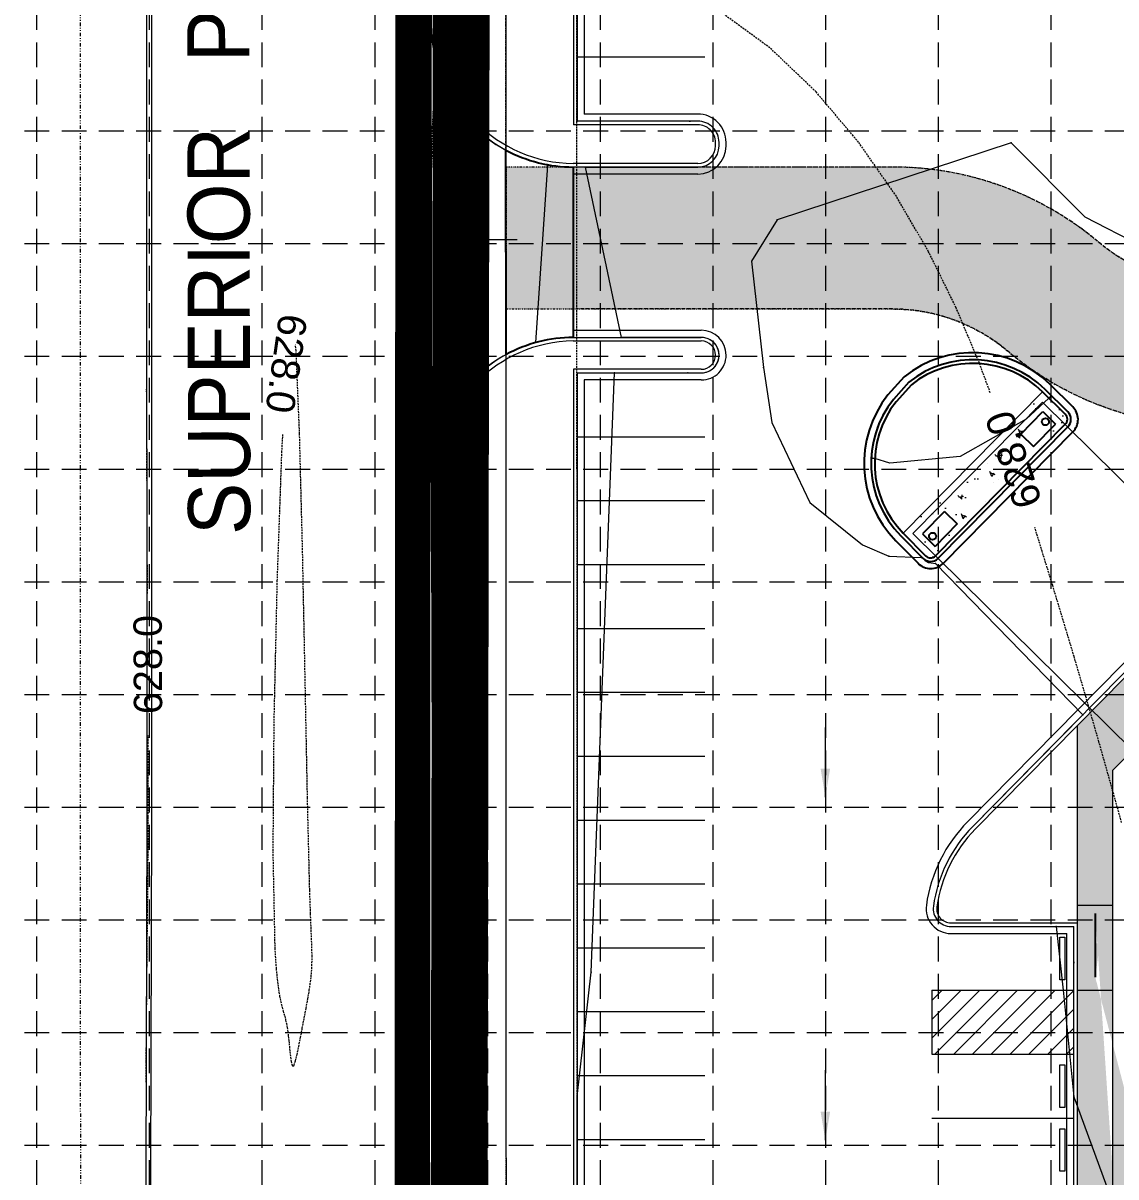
# Model space of a CAD drawing. Extents: x 299711 to 300729, y 199411 to 200048.
# Drawn here: x 299932 to 300086, y 199645.3 to 199807.9 of the extents above; entities that cross this region are included whole.
import ezdxf
from ezdxf.enums import TextEntityAlignment as Align

# ---------------------------------------------------------------- set-up
doc = ezdxf.new("R2010")
doc.units = 0
doc.header["$MEASUREMENT"] = 0
for name, pattern in [('DASHED', [0.75, 0.5, -0.25]), ('DIVIDE', [1.25, 0.5, -0.25, 0, -0.25, 0, -0.25]), ('DIVIDE2', [0.625, 0.25, -0.125, 0, -0.125, 0, -0.125]), ('HIDDEN', [0.375, 0.25, -0.125])]:
    doc.linetypes.add(name, pattern=pattern)
for name, color, linetype in [('11-CURB LINE', 8, 'Continuous'), ('13-GUTTER LINE', 8, 'Continuous'), ('BASE-30', 252, 'Continuous'), ('BASE-32', 252, 'Continuous'), ('BOUND-13', 7, 'Continuous'), ('BOUND-17', 7, 'Continuous'), ('BOUND-30', 7, 'Continuous'), ('CONT-1', 252, 'Continuous'), ('CONT-2', 252, 'Continuous'), ('EROSION BLANKET', 84, 'Continuous'), ('GRID', 254, 'HIDDEN'), ('Hide-Mark', 7, 'Continuous'), ('LIMITS OF DISTURBANCE', 1, 'HIDDEN'), ('PRO-ACCESS', 1, 'DIVIDE2'), ('PRO-AREA', 2, 'Continuous'), ('PRO-BLDG', 6, 'Continuous'), ('PRO-BLDG-CANOPY', 6, 'Continuous'), ('PRO-CONCRETE', 5, 'Continuous'), ('PRO-CURB', 5, 'Continuous'), ('PRO-FIRELANE', 1, 'DASHED'), ('PRO-GRADE', 2, 'Continuous'), ('PRO-GRADE-ARROWS', 5, 'Continuous'), ('PRO-GUTTER LIP', 8, 'Continuous'), ('PRO-LAYDOWN-CURB', 5, 'Continuous'), ('PRO-PARKING', 6, 'Continuous'), ('PRO-PARKING-STOPS', 6, 'Continuous'), ('PRO-SIDEWALK', 6, 'Continuous'), ('STREET-NAME', 1, 'Continuous')]:
    doc.layers.add(name, color=color, linetype=linetype)
doc.styles.get("Standard").update_dxf_attribs({"font": 'ARIAL.TTF'})
doc.styles.add('SWISS', font='SWISS', dxfattribs={"width": 0.9})
pattern_1 = [(140, (0, 0), (0.6275213498259531, 7.172601826007535), [0.75, -8.25]), (85.00000000000001, (0, 0), (-7.521921337000118, -1.387513336129998), [0.6, -6.6]), (190.4514, (0.05229340000000016, 0.5977168), (-6.894395420609534, 5.785093817140218), [0.6374019000000001, -7.01142112]), (136.1842, (-2, 5.665498452323003e-16), (1.655190143290184, 10.67241048625644), [1.125, -12.375]), (186.6356, (-1.86206693, 0.8893674500000005), (-9.741178709004416, 9.346627055487037), [0.95610288, -10.51713]), (81.18420000000005, (-2, 5.665498452323003e-16), (-9.741186009253244, 9.346619451336275), [0.9, -9.9]), (111, (-1.5, 1), (4.02618890665339, 5.969070521184616), [0.75, -8.25]), (56.00000000000004, (-1.5, 1), (-7.251500450468529, 2.433153319215819), [0.6, -6.6]), (161.4514, (-1.16448394, 1.49742233), (-3.225304967099522, 8.402226285814901), [0.6374019000000001, -7.01142112]), (127.5, (0, 0), (-3.328938538313115, 0.1215985531729076), [0, -6.52, 0, -6.7, 0, -6.625]), (97.5, (0, 0), (-3.944117118823601, 2.630695374421487), [0, -3.82, 0, -6.37, 0, -2.525]), (57.49999999999999, (-6.317030774340149e-16, -2.23), (0.2255487173437995, 5.338224361724091), [0, -2.5, 0, -7.8, 0, -10.35]), (47.49999999999997, (-9.149780000501651e-16, -3.23), (-1.001049823323175, 5.831861693423862), [0, -3.25, 0, -5.18, 0, -7.35])]

msp = doc.modelspace()

# ---------------------------------------------------------------- hatches: boundary and pattern name
at = {"layer": 'PRO-ACCESS', "linetype": 'Continuous', "lineweight": 0}
h = msp.add_hatch(dxfattribs=at)
h.set_pattern_fill('DOTS', scale=30, angle=45, style=0)
h.set_pattern_definition([(45, (0, 0), (-0.6629126073623881, 1.988737822087165), [0, -1.875])])
edge = h.paths.add_edge_path()
edge.add_line((300255.5678098807, 199751.0674416088), (300255.5678098755, 199771.0674415881))
edge.add_line((300255.5678098755, 199771.0674415881), (300190.0737036773, 199771.0674415881))
edge.add_arc((300190.0729637833, 199726.0674415943), 44.99999999994179, 89.99905793770989, 90.00000023967917)
edge.add_line((300190.072963595, 199771.0674415942), (300099.7259009925, 199771.0674369379))
edge.add_arc((300099.7258997041, 199796.0674369378), 24.99999999991272, 229.8123765006751, 270.00000295285616, ccw=False)
edge.add_arc((300054.5554117849, 199742.5919563777), 45.0000000000555, 49.81237650087547, 89.99999999992589)
edge.add_line((300054.555411785, 199787.5919563777), (300000.0404098431, 199787.5919563777))
edge.add_line((300000.0404098431, 199787.5919563777), (300000.0404098431, 199767.5919563777))
edge.add_line((300000.0404098431, 199767.5919563777), (300054.5524059401, 199767.5919563777))
edge.add_arc((300054.5524059401, 199742.5919563778), 24.99999999994179, 49.812376500949085, 90, ccw=False)
edge.add_arc((300099.7228938593, 199796.0674369379), 45.00000000000413, 229.8123765007232, 270.0000029527821)
edge.add_line((300099.7228961784, 199751.0674369379), (300190.0723964732, 199751.0674415772))
edge.add_arc((300190.0723899576, 199899.3493703079), 148.2819287306922, 269.9991964931436, 270.0000025176311, ccw=False)
edge.add_line((300190.0703104755, 199751.0674415918), (300255.5619779506, 199751.0674416088))
h.paths.add_polyline_path([(300116.1882893245, 199765.4357629882), (300140.6049559911, 199765.4357629882), (300140.6049559911, 199770.6857629882), (300116.1882893245, 199770.6857629882)], flags=24)
h.paths.add_polyline_path([(300156.8145294241, 199756.6091068207), (300156.8145294241, 199765.5257734873), (300162.7311960908, 199765.5257734873), (300162.7311960908, 199756.6091068207)], flags=24)
h.paths.add_polyline_path([(300185.6203715969, 199760.9182071336), (300248.370371597, 199760.9182071336), (300248.370371597, 199767.1682071336), (300185.6203715969, 199767.1682071336)], flags=24)
h.paths.add_polyline_path([(300201.8309352493, 199760.213869853), (300201.8334630224, 199742.9638700382), (300195.9167964192, 199742.9630030243), (300195.9142686462, 199760.2130028391)], flags=9)
h.paths.add_polyline_path([(300068.474454353, 199769.8026760026), (300080.585433537, 199782.0862700697), (300084.798646961, 199777.9322627167), (300072.6876677769, 199765.6486686496)], flags=24)
h.paths.add_polyline_path([(300037.6888084429, 199773.1336230444), (300037.6888084429, 199782.0502897111), (300043.6054751095, 199782.0502897111), (300043.6054751095, 199773.1336230444)], flags=24)
h.paths.add_polyline_path([(300021.51787354, 199769.0225112715), (300021.5175282436, 199777.9391779315), (300027.4341949058, 199777.9394070534), (300027.4345402022, 199769.0227403934)], flags=24)
h.paths.add_polyline_path([(300037.9006086693, 199770.7414898784), (300053.9311816986, 199764.3709931668), (300051.7461321019, 199758.8725840601), (300035.7155590726, 199765.2430807717)], flags=24)
at = {"layer": 'PRO-CONCRETE', "linetype": 'Continuous', "lineweight": 0}
h = msp.add_hatch(dxfattribs=at)
h.set_pattern_fill('AR-CONC', style=0)
h.set_pattern_definition(pattern_1)
h.paths.add_polyline_path([(300075.654764898, 199755.901147783, 0.000238913811218126), (300075.6452332034, 199755.9105365561), (300056.3519, 199736.3422200991), (300056.3519, 199735.6620807477), (300059.1632370215, 199732.8117523643, 0.4132947312919741), (300060.5751793897, 199732.7998129068), (300078.8557001121, 199751.340881509, 0.1970740624176464), (300079.1436077025, 199752.0429672588, 0.2007519665011362), (300078.8456934523, 199752.7550596685)])
h.paths.add_polyline_path([(300072.5910412165, 199749.9720799785), (300075.7048714876, 199753.130290926), (300077.4851025118, 199751.3750765515), (300074.3712722406, 199748.216865604)], flags=16)
h.paths.add_polyline_path([(300058.7194758219, 199735.9028064876), (300061.8333060929, 199739.0610174351), (300063.6135371172, 199737.3058030606), (300060.4997068461, 199734.1475921131)], flags=16)
h.paths.add_polyline_path([(300076.0537959009, 199752.2037791731, -1), (300076.0537959009, 199751.2037791731, -1)], flags=0)
h.paths.add_polyline_path([(300060.1507824329, 199736.0741038662, -1), (300060.1507824329, 199735.0741038662, -1)], flags=0)
h = msp.add_hatch(dxfattribs=at)
h.set_pattern_fill('AR-CONC', style=0)
h.set_pattern_definition(pattern_1)
h.paths.add_polyline_path([(300085.5609040498, 199702.5928828771), (300109.5600395563, 199726.596555566), (300205.5600384322, 199726.6112463838), (300205.5636393176, 199626.6112464487), (300085.5636407227, 199626.5928829263)], flags=16)
edge = h.paths.add_edge_path()
edge.add_line((300080.561782477, 199681.0957867781), (300080.5608294824, 199708.9161629807))
edge.add_line((300080.5608294824, 199708.9161629807), (300097.1956801169, 199725.7881061535))
edge.add_arc((300111.0814821058, 199712.0974340324), 19.5000000000099, 90.00839598441308, 135.4054155456093, ccw=False)
edge.add_line((300111.0786246231, 199731.5974338231), (300205.5593057432, 199731.6112787928))
edge.add_arc((300205.5600384311, 199726.6112788465), 5.000000000015691, 0.002063155355813251, 90.00839598472078, ccw=False)
edge.add_line((300210.5600384278, 199726.6114588908), (300210.5636393143, 199626.611426493))
edge.add_arc((300205.5636393175, 199626.6112464487), 5.000000000040174, -89.9912320634499, 0.0020631556893135894, ccw=False)
edge.add_line((300205.5644044643, 199621.6112465072), (300103.5614805069, 199621.5956370656))
edge.add_line((300103.5614805069, 199621.5956370656), (300085.5644146384, 199621.5928829863))
edge.add_arc((300085.5636494916, 199626.5928829277), 4.999999999958944, 180.0019626825393, 270.00876793588316, ccw=False)
edge.add_line((300080.5636494946, 199626.5927116513), (300080.5621079021, 199671.5957859069))
edge.add_line((300080.5621079021, 199671.5957859069), (300080.561782477, 199681.0957867781))
edge = h.paths.add_edge_path(flags=16)
edge.add_line((300083.0778455308, 199682.4025297165), (300083.0778455308, 199673.4359374441))
edge.add_line((300095.9552985314, 199624.1040160578), (300086.988706259, 199624.1040160578))
h.paths.add_polyline_path([(300082.4001531308, 199678.2188945849), (300083.7249312616, 199678.2225075221), (300083.0778455308, 199673.4359374441)], flags=24)
h.paths.add_polyline_path([(300091.7716633998, 199624.7817084578), (300091.7752763371, 199623.456930327), (300086.988706259, 199624.1040160578)], flags=24)
at = {"layer": 'PRO-PARKING', "linetype": 'Continuous', "lineweight": 0}
h = msp.add_hatch(dxfattribs=at)
h.set_pattern_fill('ANSI31', scale=15, angle=360, style=0)
h.set_pattern_definition([(44.99999999999996, (-187.2939534330508, 13.14247003031778), (-1.325825214724776, 1.325825214724777), [])])
h.paths.add_polyline_path([(300080.0624161997, 199662.5957687844), (300080.0621079021, 199671.5957687791), (300060.0620202295, 199671.595048599), (300060.0623443091, 199662.5950486047)])

# ---------------------------------------------------------------- linework, layer by layer
at = {"layer": '11-CURB LINE', "linetype": 'Continuous', "lineweight": 0}
msp.add_lwpolyline([(299990.2325, 199561.37), (299990.3995000001, 199673.4611), (299990.2490000001, 199766.4253), (299990.1780000001, 199865.424), (299990.2692, 200025.7839)], dxfattribs=at)
at = {"layer": '13-GUTTER LINE', "linetype": 'Continuous', "lineweight": 0}
msp.add_lwpolyline([(299989.5841000001, 199561.3972), (299989.7687000001, 199673.5183), (299989.5127000001, 199766.3199), (299989.4972, 199865.2719), (299989.5135000001, 200007.5674), (299989.5700000001, 200025.9024)], dxfattribs=at)
at = {"layer": 'BASE-30', "linetype": 'Continuous', "lineweight": 0}
msp.add_lwpolyline([(299949.4017, 199907.4762), (299949.3925, 199799.8065), (299949.4228000001, 199696.0981), (299949.063, 199560.9121)], dxfattribs=at)
at = {"layer": 'BASE-32', "linetype": 'Continuous', "lineweight": 0}
msp.add_lwpolyline([(299950.0893000001, 199907.457), (299950.0996, 199799.689), (299950.0943000001, 199696.2038), (299949.7055, 199561.0012)], dxfattribs=at)
at = {"layer": 'BOUND-13', "color": 7, "linetype": 'DIVIDE2', "lineweight": 0}
msp.add_lwpolyline([(300000.0726, 199553.4082), (300000.0054794855, 200000.0081949553), (300516.8484109867, 199985.027281869), (300516.8484109867, 199553.487281869), (300000.0726, 199553.4082)], dxfattribs=at)
at = {"layer": 'BOUND-17', "color": 7, "linetype": 'HIDDEN', "lineweight": 0}
msp.add_lwpolyline([(300010.0725998841, 199553.4097302927), (300010.0055231636, 199999.7183394208)], dxfattribs=at)
at = {"layer": 'BOUND-30', "color": 7, "linetype": 'DIVIDE', "lineweight": 0}
msp.add_line((299940.0190876217, 199909.4591784448), (299940.0726006776, 199553.3991824641), dxfattribs=at)
at = {"layer": 'CONT-2', "color": 43, "linetype": 'HIDDEN', "lineweight": 0}
for points in [[(300068.2785, 199755.8017), (300066.7412, 199759.972), (300063.4560000001, 199767.7804), (300059.5885, 199775.6632), (300055.0461, 199783.4697), (300049.7101, 199791.1051), (300043.7242000001, 199798.186), (300037.2238, 199804.3904), (300030.3437, 199809.3963)], [(299996.0247000001, 199807.9411), (299992.6103000001, 199804.3365), (299990.2361, 199800.2784), (299989.8132, 199796.755), (299989.6489, 199793.2003), (299989.6687, 199789.6598), (299989.7986, 199786.1792), (299989.9641, 199782.8043), (299990.0911, 199779.5807), (299990.1080000001, 199778.2974), (299990.1664, 199777.0576), (299990.1752000001, 199775.9296), (299990.1566, 199774.8872), (299990.1328, 199773.9044), (299990.1259, 199772.955)], [(299990.1259, 199772.955), (299990.0593, 199772.1636), (299990.0248, 199771.3155), (299990.0155, 199770.3469), (299990.0243, 199769.1936), (299990.0442000001, 199767.7918), (299990.0684, 199766.0773), (299990.1314, 199758.2089), (299990.1697, 199747.522), (299990.1882, 199735.1069), (299990.1915, 199722.0539), (299990.1843, 199709.453), (299990.1714000001, 199698.3947), (299990.1612, 199692.8636), (299990.1545000001, 199688.1118), (299990.1552, 199683.9627), (299990.1672, 199680.24), (299990.1942, 199676.7671), (299990.2402000001, 199673.3677), (299990.2944, 199670.4062), (299990.3485, 199667.3971), (299990.3855, 199664.3682), (299990.3886000001, 199661.3473), (299990.3409000001, 199658.3622), (299990.2424, 199655.4073), (299990.0959, 199651.8315), (299989.9331, 199648.2121), (299989.8155, 199644.4216)], [(299969.4484000001, 199664.4683), (299969.5171000001, 199663.71), (299969.5898, 199662.927), (299969.6698, 199662.187), (299969.7601, 199661.5577), (299969.8641000001, 199661.1068), (299969.9847, 199660.9018), (299970.1657, 199661.0652), (299970.3727000001, 199661.6447), (299970.5994000001, 199662.5466), (299970.8397, 199663.6774), (299971.0872000001, 199664.9433), (299971.3355, 199666.2508), (299971.6121, 199667.6964), (299971.8739000001, 199669.0728), (299972.1129000001, 199670.3788), (299972.3214, 199671.6128), (299972.4915000001, 199672.7734), (299972.6152000001, 199673.8592), (299972.6964, 199675.0998), (299972.7117, 199676.403), (299972.6745, 199677.943), (299972.5980000001, 199679.8938), (299972.4957, 199682.4295), (299972.3808, 199685.7242), (299972.0655, 199698.6953), (299971.7356, 199715.6119), (299971.3711, 199733.6457), (299970.9519, 199749.9687), (299970.4582000001, 199761.7528), (299970.3534, 199762.5402)], [(299949.5158000001, 199727.4901), (299949.5073000001, 199729.4089), (299949.4808, 199735.8519), (299949.4545000001, 199742.5388), (299949.4285, 199749.3881), (299949.4026, 199756.3187)], [(299968.5454000001, 199749.8971), (299968.4147, 199747.5302), (299967.7688, 199729.3398), (299967.3218, 199709.4851), (299967.1822, 199691.1529), (299967.4582000001, 199677.5302), (299967.6492, 199674.6422), (299967.8783, 199672.4392), (299968.1297, 199670.794), (299968.3875, 199669.5796), (299968.6359000001, 199668.6687), (299968.8590000001, 199667.9344), (299968.9811, 199667.4168), (299969.0898, 199666.9), (299969.1881, 199666.3653), (299969.2787, 199665.7943), (299969.3646, 199665.1682), (299969.4484000001, 199664.4683)], [(300086.7894, 199695.2468), (300083.5917, 199706.6183), (300081.7424, 199713.0056), (300080.0846000001, 199718.6407), (300078.5513000001, 199723.7657), (300077.0756, 199728.6228), (300075.5904, 199733.4539), (300074.5508, 199736.8142)], [(299949.3203, 199658.6628), (299949.3419000001, 199661.5295), (299949.3638000001, 199664.4054), (299949.3867, 199667.2997), (299949.4108, 199670.2216), (299949.4365, 199673.1802), (299949.4644000001, 199676.1848), (299949.4965000001, 199679.4498), (299949.5294000001, 199682.7598), (299949.5609, 199686.0969), (299949.5888, 199689.4431), (299949.6111, 199692.7806), (299949.6256, 199696.0914), (299949.6309, 199699.4842), (299949.6274000001, 199702.882), (299949.6168, 199706.3376), (299949.6118, 199707.4903)]]:
    msp.add_lwpolyline(points, dxfattribs=at)
at = {"layer": 'EROSION BLANKET', "const_width": 8, "flags": 128}
msp.add_lwpolyline([(299993.2896509287, 199556.5283338439), (299993.858844731, 199884.7712638819)], dxfattribs=at)
at = {"layer": 'GRID', "color": 252, "linetype": 'HIDDEN', "lineweight": 0, "ltscale": 14}
for p, q in [((299933.8916968158, 200030.9084836234), (299933.8916968158, 199474.9945918093)), ((299949.7729468159, 200030.9084836234), (299949.7729468159, 199474.9945918093)), ((299965.654196816, 200030.9084836234), (299965.654196816, 199474.9945918093)), ((299981.5354468161, 200030.9084836234), (299981.5354468161, 199474.9945918093)), ((299997.4166968162, 200030.9084836234), (299997.4166968162, 199474.9945918093)), ((300013.2979468163, 200030.9084836234), (300013.2979468163, 199474.9945918093)), ((300029.1791968163, 200030.9084836234), (300029.1791968163, 199474.9945918093)), ((300045.0604468164, 200030.9084836234), (300045.0604468164, 199474.9945918093)), ((300060.9416968165, 200030.9084836234), (300060.9416968165, 199474.9945918093)), ((300076.8229468166, 200030.9084836234), (300076.8229468166, 199474.9945918093)), ((299727.4354468149, 199792.6897336223), (300712.0729468195, 199792.6897336223)), ((299727.4354468149, 199776.8084836222), (300712.0729468195, 199776.8084836222)), ((299727.4354468149, 199760.9272336221), (300712.0729468195, 199760.9272336221)), ((299727.4354468149, 199745.0459836221), (300712.0729468195, 199745.0459836221)), ((299727.4354468149, 199729.164733622), (300712.0729468195, 199729.164733622)), ((299727.4354468149, 199713.2834836219), (300712.0729468195, 199713.2834836219)), ((299727.4354468149, 199697.4022336218), (300712.0729468195, 199697.4022336218)), ((299727.4354468149, 199681.5209836217), (300712.0729468195, 199681.5209836217)), ((299727.4354468149, 199665.6397336217), (300712.0729468195, 199665.6397336217)), ((299727.4354468149, 199649.7584836216), (300712.0729468195, 199649.7584836216))]:
    msp.add_line(p, q, dxfattribs=at)
at = {"layer": 'Hide-Mark', "linetype": 'Continuous', "lineweight": 0}
msp.add_line((300009.5237899042, 199764.5896256966, -3.998109192500376e-07), (300009.5220297404, 199786.5905623648, -0.0009197892580186107), dxfattribs=at)
at = {"layer": 'Hide-Mark', "linetype": 'Continuous', "lineweight": 0, "elevation": 1.383107093178709e-08, "flags": 128}
msp.add_lwpolyline([(300000.0370454663, 199789.9775213405), (300000.0413766108, 199761.1593706187, 0.2752214896325408), (299989.5967902207, 199743.55723997), (299989.5146154381, 199807.5749852642, 0.2757865958165622), (300000.0370454664, 199789.9775213405, 1.000416237730212)], format="xyb", dxfattribs=at)
at = {"layer": 'Hide-Mark', "linetype": 'Continuous', "elevation": 1.383107093178709e-08, "flags": 128}
msp.add_lwpolyline([(300009.5176161392, 199787.589329109), (300009.5185455241, 199763.5896149686, 0.1241863831273244), (300000.0413766178, 199761.1593240629), (300000.0370454663, 199789.9775213404, 0.1240911265606424), (300009.5176161393, 199787.5893291091, 0.2598878450547319)], format="xyb", dxfattribs=at)
at = {"layer": 'LIMITS OF DISTURBANCE', "ltscale": 70, "const_width": 5, "flags": 128}
msp.add_lwpolyline([(299986.8076923638, 199545.3965010106), (300521.5123250554, 199548.4156873148), (300520.2519205305, 199915.5144778489), (299987.0233927782, 199913.9474668966), (299986.7753130164, 199550.4809428742)], close=True, dxfattribs=at)
at = {"layer": 'PRO-ACCESS', "color": 7, "lineweight": 0, "flags": 128}
msp.add_lwpolyline([(300255.5678098807, 199751.0674416088), (300255.5678098755, 199771.0674415881), (300190.0737036773, 199771.0674415881, 4.111567978029561e-06), (300190.072963595, 199771.0674415942), (300099.7259009925, 199771.0674369379, -0.1771712311934794), (300083.5935825901, 199776.9690510236, 0.1771712179035607), (300054.555411785, 199787.5919563777), (300000.0404098431, 199787.5919563777), (300000.0404098431, 199767.5919563777), (300054.5524059401, 199767.5919563777, -0.1771712179036276), (300070.6847230541, 199761.6903422921, 0.1771712311930219), (300099.7228961784, 199751.0674369379), (300190.0723964732, 199751.0674415772, -3.516945289584562e-06), (300190.0703104755, 199751.0674415918), (300255.5619779506, 199751.0674416088)], format="xyb", dxfattribs=at)
at = {"layer": 'PRO-AREA', "color": 7, "linetype": 'Continuous', "lineweight": 0, "flags": 128}
msp.add_lwpolyline([(300000.0726, 199553.4082), (300258.4605054933, 199553.4477409345), (300258.4269452361, 199992.5177384121), (300000.0054794855, 200000.0081949553), (299999.9816000001, 199931.9841), (300000.0726, 199553.4082)], dxfattribs=at)
at = {"layer": 'PRO-BLDG', "color": 7, "linetype": 'Continuous'}
for p, q in [((300072.5910412165, 199749.9720799785), (300075.7048714876, 199753.1302909261)), ((300075.7048714876, 199753.1302909261), (300077.4851025118, 199751.3750765515)), ((300074.3712722407, 199748.216865604), (300077.4851025118, 199751.3750765515)), ((300072.5910412165, 199749.9720799785), (300074.3712722407, 199748.216865604)), ((300061.833306093, 199739.0610174351), (300058.7194758219, 199735.9028064876)), ((300061.833306093, 199739.0610174351), (300063.6135371172, 199737.3058030606)), ((300063.6135371172, 199737.3058030606), (300060.4997068461, 199734.1475921131)), ((300058.7194758219, 199735.9028064876), (300060.4997068461, 199734.1475921131))]:
    msp.add_line(p, q, dxfattribs=at)
at = {"layer": 'PRO-BLDG', "color": 7, "linetype": 'Continuous', "lineweight": 0, "flags": 128}
msp.add_lwpolyline([(300085.5609040498, 199702.5928828771), (300109.5600395563, 199726.596555566), (300205.5600384322, 199726.6112463838), (300205.5636393176, 199626.6112464487), (300085.5636407227, 199626.5928829263)], close=True, dxfattribs=at)
at = {"layer": 'PRO-BLDG', "color": 7}
for centre in [(300076.0537959009, 199751.7037791731), (300060.1507824329, 199735.5741038662)]:
    msp.add_circle(centre, 0.5, dxfattribs=at)
at = {"layer": 'PRO-BLDG-CANOPY', "color": 7, "linetype": 'Continuous', "lineweight": 0, "flags": 128}
msp.add_lwpolyline([(300088.3687285486, 199705.4012382122), (300057.3729664977, 199735.9614331307), (300075.6271959924, 199754.4758357826), (300106.7522150574, 199723.7882002308), (300088.3687285486, 199705.4012382122)], dxfattribs=at)
at = {"layer": 'PRO-CONCRETE', "color": 7, "linetype": 'Continuous', "lineweight": 0}
for p, q in [((300025.8394289426, 199794.0588941291), (300026.0182826995, 199794.0588941291)), ((300009.5176161393, 199787.5893291091, -6.07700597471221e-07), (300009.5185455242, 199763.5896149686, -1.096088796577206e-07)), ((300024.2695761514, 199787.5915368209), (300024.4682504373, 199787.5915368209)), ((300009.5183762318, 199768.0237898515), (300009.5183762318, 199768.2413962525)), ((300024.2731833683, 199763.5901839192), (300024.4682504373, 199763.5901839192)), ((300025.7257636053, 199758.590245007), (300025.5968760855, 199758.590245007)), ((300056.0165457554, 199736.002086131, 6.17800420536544e-09), (300075.6452376918, 199755.9105411085, 1.227835042806027e-08)), ((300069.0167140604, 199740.6494990268), (300069.1263245685, 199740.7606717872)), ((300080.0619684948, 199675.602931675), (300080.0619684948, 199675.4061208517))]:
    msp.add_line(p, q, dxfattribs=at)
at = {"layer": 'PRO-CURB', "color": 7, "linetype": 'Continuous', "lineweight": 0}
for p, q in [((300010.0512415407, 199884.0581371112), (300010.0555746538, 199794.0581372135)), ((300027.0583075103, 199794.058955822, 2.477437171122948e-08), (300010.0555746538, 199794.0581372135)), ((300029.5584519475, 199790.5919653945, 7.142854825843703e-08), (300029.5584519475, 199791.0589558256, 7.142854825843703e-08)), ((300030.0584519473, 199790.5919653944, 7.142854825843703e-08), (300030.0584519473, 199791.0589558255, 7.142854825843703e-08)), ((300027.0588276781, 199788.0919654228, 1.128631547282766e-07), (300009.5135019103, 199788.0905616873, -0.0009202302917379812)), ((300027.0589028241, 199787.5919654283, 1.97339518272395e-07), (300009.5176161392, 199787.5893291091, 1.383107093178709e-08)), ((300009.5238471161, 199763.0896256977, -3.998109192500376e-07), (300027.5583744996, 199763.0903135575, 6.262865611793983e-08)), ((300009.5959895157, 199763.5896179676, -1.088677428218989e-07), (300027.5583551372, 199763.5903135572, 6.303159506414625e-08)), ((300029.5584519478, 199761.0903910087, 7.142854825705827e-08), (300029.5584519478, 199761.0903910087, 7.142854825792563e-08)), ((300030.0584519475, 199761.0904103711, 7.142854825792563e-08), (300030.0584519475, 199761.0904103712, 7.1428548258793e-08)), ((300010.0585540991, 199758.5896358766, -1.044428656430098e-07), (300027.5585487614, 199758.5903135609, 6.303159506179171e-08)), ((300010.0585540991, 199758.5896358766, -1.044428656430098e-07), (300010.0637819794, 199623.5896359777)), ((300080.0608224588, 199709.1211931977), (300065.8198465115, 199694.677244034)), ((300080.5608294824, 199708.9161629807), (300066.1758927164, 199694.3262011591)), ((300062.7354777392, 199681.0951448732), (300080.561782477, 199681.0957867781)), ((300062.7354957436, 199680.5951448736), (300080.0616961369, 199680.5957687702))]:
    msp.add_line(p, q, dxfattribs=at)
at = {"layer": 'PRO-CURB', "color": 7, "linetype": 'Continuous', "lineweight": 0, "flags": 128}
for points, elevation in [([(300028.0703303135, 199884.5590046536), (300009.5512527086, 199884.5581130396), (300009.5557942133, 199793.5581131507)], 1.162404905565972e-09), ([(300027.0583315833, 199793.5589558227), (300009.5557625165, 199793.5581131492)], -2.215675813828366e-08), ([(300027.5585293989, 199759.0903135606), (300009.5580698987, 199759.0896164958), (300009.5643017239, 199623.089616635)], -9.971619470468054e-08)]:
    msp.add_lwpolyline(points, dxfattribs=dict(at, elevation=elevation))
at = {"layer": 'PRO-CURB', "color": 7, "elevation": 1.227836431490178e-08, "flags": 128}
msp.add_lwpolyline([(300060.90934027, 199732.4265727811), (300079.211746317, 199750.9898386341, 0.41421356238515), (300079.1967363271, 199753.1111058734), (300076.0058077729, 199756.257193988, 0.3790050318424777), (300056.8123272696, 199757.2901794701), (300054.6239521528, 199754.8442608423, 0.3790050318424776), (300055.6605659177, 199735.6509759558), (300058.8072571836, 199732.4606421894, 0.4142135623851501), (300060.9285272224, 199732.4460332004)], format="xyb", dxfattribs=at)
msp.add_lwpolyline([(300060.5751793906, 199732.7998129078), (300078.8557001121, 199751.340881509, 0.4142135623764902), (300078.8456934522, 199752.7550596685), (300075.6547648979, 199755.9011477831, 0.3781421636219114), (300057.1562745389, 199756.9247341651), (300055.006550811, 199754.5220156958, 0.3787049487206986), (300056.0165457557, 199736.0020861307), (300059.1632370215, 199732.8117523644, 0.4132947316657371)], format="xyb", close=True, dxfattribs=at)
at = {"layer": 'PRO-CURB', "color": 7, "linetype": 'Continuous', "lineweight": 0, "flags": 128}
msp.add_lwpolyline([(300080.0608224588, 199709.1211931977), (300096.839633912, 199726.1391490284, -0.200713855956282), (300111.0785513543, 199732.0974338177), (300205.5592324744, 199732.1112787873, -0.4142459358561944), (300211.0600384275, 199726.6114768951), (300211.0636393139, 199626.6114444973, -0.4141792882772172), (300205.5644809789, 199621.1112465131), (300103.5615570216, 199621.0956370714)], format="xyb", dxfattribs=at)
msp.add_lwpolyline([(300080.0621079023, 199671.5957687791), (300080.0617996049, 199680.5957687739)], dxfattribs=at)
at = {"layer": 'PRO-CURB', "color": 7, "linetype": 'Continuous', "lineweight": 0, "extrusion": (-1.045972342378483e-08, -1.192576342892988e-08, 0.9999999999999999)}
msp.add_arc((300009.5146102945, 199807.5893288832, -0.005521243805740541), 20, 180.0410914451216, 270.008611110871, dxfattribs=at)
at = {"layer": 'PRO-CURB', "color": 7, "linetype": 'Continuous', "lineweight": 0}
for centre, radius, start, end in [((300009.7298723844, 199807.5893612355, -0.0009202302917379812), 19.50000000019234, 180.0410914454303, 269.3642374676305), ((300080.0616947053, 199680.6355290382, 8.037557346145807e-07), 20, 135.4054155457343, 171.9203566943306), ((300080.0616947053, 199680.6355290382, 8.037557346145807e-07), 19.5, 135.4054155457343, 171.9203566943681), ((300062.7354057215, 199683.095144872, 8.037557346145807e-07), 2.5, 171.9203566941065, 270.0020631546888), ((300062.7354057215, 199683.095144872, 8.037557346145807e-07), 2, 171.9203566944143, 270.0020631556894)]:
    msp.add_arc(centre, radius, start, end, dxfattribs=at)
at = {"layer": 'PRO-CURB', "color": 7, "linetype": 'Continuous', "lineweight": 0, "extrusion": (-1.555064348510952e-08, 0, 0.9999999999999999)}
msp.add_arc((300027.0584519473, 199791.0589558255, -0.004665589045254548), 3, 0, 90.00275854547769, dxfattribs=at)
at = {"layer": 'PRO-CURB', "color": 7, "linetype": 'Continuous', "lineweight": 0, "extrusion": (-3.743232035441257e-08, 0, 0.9999999999999993)}
msp.add_arc((300027.0584519474, 199791.0589558256, -0.01123073111921799), 2.5, 0, 90.00275854547364, dxfattribs=at)
at = {"layer": 'PRO-CURB', "color": 7, "linetype": 'Continuous', "lineweight": 0, "extrusion": (1.65763338826801e-08, -9.008088503703159e-20, 0.9999999999999999)}
msp.add_arc((300027.0584519475, 199790.5919653945, 0.004973461564102828), 2.5, 270.0086111111623, 359.9999999998887, dxfattribs=at)
at = {"layer": 'PRO-CURB', "color": 7, "linetype": 'Continuous', "lineweight": 0, "extrusion": (4.197663209955933e-08, 0, 0.9999999999999991)}
msp.add_arc((300027.0584519471, 199790.5919653944, 0.01259432281099493), 3, 270.0086111108722, 0, dxfattribs=at)
at = {"layer": 'PRO-CURB', "color": 7, "linetype": 'Continuous', "lineweight": 0, "extrusion": (-9.570634240500698e-09, 1.709854860164894e-08, 0.9999999999999999)}
msp.add_arc((300009.5967640123, 199743.5896179827, 0.0005442764663238114), 20, 90.00221876948582, 180.0927562145156, dxfattribs=at)
at = {"layer": 'PRO-CURB', "color": 7, "linetype": 'Continuous', "lineweight": 0, "extrusion": (2.047074981168551e-08, 3.314015337531416e-11, 0.9999999999999998)}
msp.add_arc((300009.7996963795, 199743.5882528507, 0.006147640272306883), 19.50332370992607, 90.81040164290255, 180.0887072857422, dxfattribs=at)
at = {"layer": 'PRO-CURB', "color": 7, "linetype": 'Continuous', "lineweight": 0, "extrusion": (-9.56973156038361e-09, -6.211561407872291e-09, 1)}
msp.add_arc((300027.5584519493, 199761.090313559, -0.004111963970870631), 2.5, 0.002218770277156625, 90.0022187694416, dxfattribs=at)
at = {"layer": 'PRO-CURB', "color": 7, "linetype": 'Continuous', "lineweight": 0, "extrusion": (-9.626638246389944e-09, -6.211563611386959e-09, 1)}
msp.add_arc((300027.5584519493, 199761.090313559, -0.004129035282452731), 2, 0.002218769610168864, 90.00221876945243, dxfattribs=at)
at = {"layer": 'PRO-CURB', "color": 7, "linetype": 'Continuous', "lineweight": 0, "extrusion": (-7.935695199623354e-09, -6.211498130001271e-09, 1)}
msp.add_arc((300027.5584519493, 199761.090313559, -0.003621687337614744), 2, 270.0022187694464, 0.002218769514854001, dxfattribs=at)
at = {"layer": 'PRO-CURB', "color": 7, "linetype": 'Continuous', "lineweight": 0, "extrusion": (-9.569731560382695e-09, -6.21156140798841e-09, 1)}
msp.add_arc((300027.5584519493, 199761.090313559, -0.004111963970893553), 2.5, 270.0022187694501, 0.002218769610092531, dxfattribs=at)
at = {"layer": 'PRO-FIRELANE', "color": 7, "lineweight": 0, "flags": 128}
for points in [[(300010.065659357, 199579.5899390717), (300190.0699600694, 199579.5899390718, 0.4142135623730951), (300235.0699600694, 199624.5899390718), (300235.0699600694, 199726.0674415943, 0.4142135774679725), (300190.0699577502, 199771.0674415942), (300099.7228951477, 199771.0674369379, -0.1771712311934794), (300083.5905767453, 199776.9690510236, 0.1771712179035607), (300054.5524059401, 199787.5919563777), (300010.0404099575, 199787.5919563777)], [(300010.065659357, 199599.5899390717), (300190.0699600694, 199599.5899390718, 0.414213562373095), (300215.0699600694, 199624.5899390718), (300215.0699600694, 199726.0674415943, 0.4142135774683302), (300190.069958781, 199751.0674415942), (300099.7228961784, 199751.0674369379, -0.1771712311930219), (300070.6847230541, 199761.6903422921, 0.1771712179036276), (300054.5524059401, 199767.5919563777), (300010.0404099575, 199767.5919563777)]]:
    msp.add_lwpolyline(points, format="xyb", dxfattribs=at)
at = {"layer": 'PRO-GRADE', "color": 25, "linetype": 'Continuous', "lineweight": 0, "flags": 128}
for points in [[(300010.0638302909, 199623.5896359795), (300010.0570827415, 199656.6561974911), (300012.0272509745, 199674.1361299996), (300015.3465346439, 199758.5898406527), (300027.5585487614, 199758.5903135609, 1.000000000005097), (300027.5583551372, 199763.5903135572), (300016.33559599, 199763.5898789578), (300011.252878212, 199787.5895899055), (300027.0589028239, 199787.5919654282, 0.414169543474528), (300030.0584519473, 199790.5919653944), (300030.0584519473, 199791.0589558255, 0.4142276639210392), (300027.0583075102, 199794.058955822), (300010.0555746538, 199794.0581372135), (300010.0534080973, 199839.0581371634)], [(299989.5013724074, 199838.6352514283), (299989.5146154381, 199807.5749852642, 0.3613734448639004), (300005.9090420671, 199787.870839846), (300004.1973596315, 199762.8613099557, 0.3360068432358259), (299989.5967902207, 199743.55723997), (299989.6994496403, 199631.4574846862)], [(300089.4956196959, 199776.4943576685), (300081.6580275399, 199780.5494962228), (300071.2070834828, 199790.9855056497), (300038.2309435803, 199780.1511893596), (300034.6160770169, 199774.3165711393), (300036.3256623237, 199759.3474031994), (300037.5063292168, 199751.5760767536), (300042.8338121417, 199740.321259528), (300050.2660927437, 199734.3463431865), (300054.0003410762, 199732.7810740708), (300058.5373502726, 199732.5823589524), (300058.8232558669, 199732.4446642981), (300059.1266937955, 199732.1461547737), (300059.583873818, 199731.877842762), (300060.2861998887, 199731.7973139396), (300060.5463619332, 199731.7224417017), (300081.330559699, 199710.4090276984), (300065.8198465115, 199694.6772440341, 0.1606884825113434), (300060.2602215809, 199683.4465185626, 0.4561568798513753), (300062.7354957436, 199680.5951448736), (300077.5632008102, 199680.5956788023), (300078.5728013428, 199671.5957151509), (300080.0626217313, 199656.595768788), (300085.5631004788, 199641.5959659674)]]:
    msp.add_lwpolyline(points, format="xyb", dxfattribs=at)
at = {"layer": 'PRO-GRADE', "color": 25, "linetype": 'Continuous', "lineweight": 0, "elevation": 1.928857303948754e-08, "flags": 128}
msp.add_lwpolyline([(300076.0058077726, 199756.2571939882), (300076.8674338745, 199755.4076758645), (300076.5235176377, 199755.0446031684), (300073.3292520521, 199752.0745337903), (300064.0403347994, 199746.8284758782), (300054.1456229494, 199745.8868745501), (300052.0004237249, 199746.5114923516), (300051.5010109573, 199746.5357181131, -0.1567982007321943), (300054.6239521526, 199754.8442608426), (300056.8123272694, 199757.2901794704, -0.3790050318401377), (300076.0058077726, 199756.2571939882, -11.72739235825102)], format="xyb", dxfattribs=at)
at = {"layer": 'PRO-GRADE', "color": 25, "linetype": 'Continuous', "lineweight": 0}
for p in [(300010.0555746538, 199794.0581372135), (300071.2070834828, 199790.9855056497, 0.001058624127233543), (300005.9090420671, 199787.870839846, -5.543266209256676e-08), (300011.252878212, 199787.5895899055, 3.198454246594595e-08), (300038.2309435803, 199780.1511893596, 1.928857303948754e-08), (300004.1973596315, 199762.8613099557), (300016.33559599, 199763.5898789578, -4.436989686773529e-08), (300036.3256623237, 199759.3474031994, 6.178004205355811e-09), (300015.3465346439, 199758.5898406527, -9.971619470468054e-08), (300076.5235176377, 199755.0446031684, 1.227836431490179e-08), (300052.0004237249, 199746.5114923516, 6.17800420536544e-09), (300054.0003410762, 199732.7810740708), (300058.8072571837, 199732.4606421893), (300060.5463619332, 199731.7224417017), (300081.330559699, 199710.4090276984), (300077.5632008102, 199680.5956788023), (300012.0272509745, 199674.1361299996, -3.272129157752697e-08), (300010.0570827415, 199656.6561974911), (300080.0626217313, 199656.595768788)]:
    msp.add_point(p, dxfattribs=at)
at = {"layer": 'PRO-GRADE-ARROWS', "color": 7, "linetype": 'Continuous', "lineweight": 0}
for p, q in [((299991.7659139236, 199777.3869557311), (300001.5934129534, 199777.3873362993)), ((300045.0410953101, 199698.8119058816), (300045.0407147419, 199708.6394049115)), ((299987.6366546866, 199702.8553886814), (299987.6370352549, 199693.0278896515)), ((300045.0410953102, 199650.4983868857, -4.889739593783027e-08), (300045.040714742, 199660.3258859156, -4.889739593783027e-08)), ((299987.4230547935, 199646.0146896087), (299987.4226742252, 199655.8421886385))]:
    msp.add_line(p, q, dxfattribs=at)
for points in [[(299995.7658848791, 199778.0537772965), (299995.7659365122, 199776.7204439641), (299991.7659106986, 199777.386955731)], [(299988.303476252, 199698.8554177258), (299986.9701429196, 199698.8553660927), (299987.6366546865, 199702.8553919063)], [(300044.3742737447, 199702.8118768371), (300045.7076070771, 199702.8119284702), (300045.0410953102, 199698.8119026567)], [(300044.3742737448, 199654.4983578413, -4.889739593783027e-08), (300045.7076070772, 199654.4984094744, -4.889739593783027e-08), (300045.0410953104, 199650.4983836608, -4.889739593783027e-08)], [(299986.7562332281, 199650.0146605642), (299988.0895665605, 199650.0147121973), (299987.4230547936, 199646.0146863838)]]:
    msp.add_solid(points, dxfattribs=at)
at = {"layer": 'PRO-GUTTER LIP', "linetype": 'Continuous', "lineweight": 0}
for p, q in [((300031.0584519475, 199790.5919653945, 7.142854825843703e-08), (300031.0584519475, 199791.0589558256, 7.142854825843703e-08)), ((300027.0589476875, 199786.5919654276, 1.128631547282766e-07), (300009.5136219196, 199786.5905616921, -0.0009202302917379812)), ((300009.5237899042, 199764.5896256966, -3.998109192500376e-07), (300027.5583172877, 199764.5903135565, 6.262865611793983e-08)), ((300062.7355317524, 199679.5951448742), (300079.0618338608, 199679.5957327656))]:
    msp.add_line(p, q, dxfattribs=at)
at = {"layer": 'PRO-GUTTER LIP', "linetype": 'Continuous', "lineweight": 0, "flags": 128}
for points, elevation in [([(300028.0704025321, 199883.0590046553), (300011.0513275668, 199883.05818526), (300011.0557193516, 199795.0581853674)], 1.162404905565972e-09), ([(300027.0582593648, 199795.0589558209), (300011.0557193516, 199795.0581853674)], -2.215675813828366e-08), ([(300027.5585874862, 199757.5903135617), (300011.0581386309, 199757.5896745846), (300011.0642329894, 199624.5896747207)], -9.971619470468054e-08)]:
    msp.add_lwpolyline(points, dxfattribs=dict(at, elevation=elevation))
at = {"layer": 'PRO-GUTTER LIP', "elevation": 1.227836431490178e-08, "flags": 128}
msp.add_lwpolyline([(300061.6363406692, 199731.7396075009), (300079.9238387267, 199750.2877528843, 0.4142135623776119), (300079.8988220769, 199753.8231982831), (300076.7078935226, 199756.9692863977, 0.3806047863653571), (300056.1229757325, 199758.0194416117), (300053.8592583117, 199755.4893138629, 0.3795611778577367), (300054.9486062418, 199734.9487556059), (300058.0952975077, 199731.7584218395, 0.4151356734150334)], format="xyb", close=True, dxfattribs=at)
at = {"layer": 'PRO-GUTTER LIP', "linetype": 'Continuous', "lineweight": 0, "flags": 128}
msp.add_lwpolyline([(300065.1077541019, 199695.3793297839), (300096.1275415023, 199726.8412347782, -0.2007138559562279), (300111.0784048167, 199733.097433807), (300205.5590859369, 199733.1112787766, -0.4142459358552789), (300212.0600384268, 199726.611512904), (300212.0636393133, 199626.6114805062, -0.414179288277703), (300205.5646340082, 199620.1112465248), (300103.5617100509, 199620.0956370831), (300085.5646441822, 199620.0928830038, -0.4142483509233765), (300079.0636494952, 199626.5926602684), (300079.0618198321, 199679.5957327652)], format="xyb", dxfattribs=at)
at = {"layer": 'PRO-GUTTER LIP', "linetype": 'Continuous', "lineweight": 0, "extrusion": (-3.743232035441257e-08, 0, 0.9999999999999993)}
msp.add_arc((300027.0584519475, 199791.0589558256, -0.011230731119218), 4, 0, 90.00275854547364, dxfattribs=at)
at = {"layer": 'PRO-GUTTER LIP', "linetype": 'Continuous', "lineweight": 0, "extrusion": (1.65763338826801e-08, -9.008088503703159e-20, 0.9999999999999999)}
msp.add_arc((300027.0584519474, 199790.5919653945, 0.004973461564102827), 4, 270.0086111111623, 359.9999999998887, dxfattribs=at)
at = {"layer": 'PRO-GUTTER LIP', "linetype": 'Continuous', "lineweight": 0, "extrusion": (-9.626638246389944e-09, -6.211563611386959e-09, 1)}
msp.add_arc((300027.5584519493, 199761.090313559, -0.004129035282452731), 3.5, 0.002218769610168864, 90.00221876945243, dxfattribs=at)
at = {"layer": 'PRO-GUTTER LIP', "linetype": 'Continuous', "lineweight": 0, "extrusion": (-7.935695199623354e-09, -6.211498130001271e-09, 1)}
msp.add_arc((300027.5584519493, 199761.090313559, -0.003621687337614744), 3.5, 270.0022187694464, 0.002218769514854001, dxfattribs=at)
at = {"layer": 'PRO-GUTTER LIP', "linetype": 'Continuous', "lineweight": 0}
for centre, radius, start, end in [((300080.0616947053, 199680.6355290382, 8.037557346145807e-07), 21, 135.4054155457343, 171.9203566943306), ((300062.7354057215, 199683.095144872, 8.037557346145807e-07), 3.5, 171.9203566941065, 270.0020631546888)]:
    msp.add_arc(centre, radius, start, end, dxfattribs=at)
at = {"layer": 'PRO-LAYDOWN-CURB', "linetype": 'Continuous', "lineweight": 0, "flags": 128}
msp.add_lwpolyline([(300103.5615570216, 199621.0956370714), (300085.5644911529, 199621.0928829921, -0.4142483509246032), (300080.0636494947, 199626.5926945237), (300080.0621079023, 199671.5957687791)], format="xyb", dxfattribs=at)
at = {"layer": 'PRO-PARKING', "color": 7, "linetype": 'Continuous', "lineweight": 0}
for p, q in [((300028.0551413218, 199803.0590038277, 1.075557994117787e-09), (300010.0551413426, 199803.0581372051)), ((300010.0588972829, 199749.5896358831), (300028.0589026109, 199749.5903329302)), ((300010.0592565422, 199740.5896358902), (300028.0592511363, 199740.5903329369)), ((300010.0596158016, 199731.5896358974), (300028.0595996616, 199731.5903329437)), ((300010.0599750609, 199722.5896359045), (300028.059948187, 199722.5903329504)), ((300010.0603343202, 199713.5896359117), (300028.0602967123, 199713.5903329572)), ((300010.0606721078, 199704.5896359179), (300028.0606452377, 199704.5903329639)), ((300010.0610313671, 199695.5896359251), (300028.060993763, 199695.5903329706)), ((300010.0613906264, 199686.5896359323), (300028.0613422884, 199686.5903329774)), ((300010.0617391499, 199677.589635939), (300028.0616908138, 199677.5903329841)), ((300060.0620202295, 199671.5950485989), (300080.0620202166, 199671.595768776)), ((300060.0620202295, 199671.5950485989), (300060.0623443092, 199662.5950486048)), ((300010.0620876734, 199668.5896359458), (300028.0620393392, 199668.5903329908)), ((300060.0623443092, 199662.5950486047), (300080.0623442963, 199662.5957687818)), ((300010.0624361969, 199659.5896359525), (300028.0623878645, 199659.5903329976)), ((300060.0626683889, 199653.5950486106), (300080.062668376, 199653.5957687876)), ((300010.0627847204, 199650.5896359593), (300028.0627363899, 199650.5903330044))]:
    msp.add_line(p, q, dxfattribs=at)
at = {"layer": 'PRO-PARKING-STOPS', "color": 7, "linetype": 'Continuous', "lineweight": 0, "elevation": -3.33471762537751e-07}
for points in [[(300078.086865933, 199673.0950090628), (300078.086865933, 199679.0950090605), (300078.7869603678, 199679.0950090605), (300078.7869603678, 199673.0950090628)], [(300078.0875140923, 199655.0950090745), (300078.0875140923, 199661.0950090721), (300078.7876085271, 199661.0950090721), (300078.7876085271, 199655.0950090745)], [(300078.0878381719, 199646.0950090803), (300078.0878381719, 199652.095009078), (300078.7879326066, 199652.095009078), (300078.7879326066, 199646.0950090803)]]:
    msp.add_lwpolyline(points, close=True, dxfattribs=at)
at = {"layer": 'PRO-SIDEWALK', "color": 7, "linetype": 'Continuous', "lineweight": 0}
for p, q in [((300080.5616867054, 199683.5957858994), (300085.5615881069, 199683.5959659401)), ((300080.5621188117, 199671.5957859072), (300085.5620202131, 199671.5959659479))]:
    msp.add_line(p, q, dxfattribs=at)
at = {"layer": 'PRO-SIDEWALK', "color": 7}
msp.add_line((300083.0778455308, 199682.4025297165), (300083.0778455308, 199673.4359374441), dxfattribs=at)
at = {"layer": 'PRO-SIDEWALK', "color": 7, "linetype": 'Continuous', "lineweight": 0, "flags": 128}
for points in [[(300080.5608294824, 199708.9161629807), (300097.1956801169, 199725.7881061535, -0.2007138559561231), (300111.0786246231, 199731.5974338231), (300205.5593057432, 199731.6112787928, -0.4142459358559167), (300210.5600384278, 199726.6114588908), (300210.5636393143, 199626.611426493, -0.4141792882774191), (300205.5644044643, 199621.6112465072), (300103.5614805069, 199621.5956370656)], [(300103.5614805069, 199621.5956370656), (300085.5644146384, 199621.5928829863, -0.4142483509246068), (300080.5636494946, 199626.5927116513), (300080.5621079021, 199671.5957859069)]]:
    msp.add_lwpolyline(points, format="xyb", dxfattribs=at)
for points in [[(300080.561782477, 199681.0957867781), (300080.5608294824, 199708.9161629807)], [(300080.5621079021, 199671.5957859069), (300080.561782477, 199681.0957867781)]]:
    msp.add_lwpolyline(points, dxfattribs=at)
at = {"layer": 'PRO-SIDEWALK', "color": 7}
msp.add_solid([(300082.4001531308, 199678.2188945849), (300083.7249312616, 199678.2225075221), (300083.0778455308, 199673.4359374441)], dxfattribs=at)

# ---------------------------------------------------------------- texts
at = {"layer": 'CONT-1', "color": 25, "linetype": 'Continuous', "lineweight": 0}
for rotation, p in [(261.8616, (299969.0966592801, 199759.8819132806)), (108.280175, (300071.5456585147, 199746.3517448092)), (90.27506666666667, (299949.5621846147, 199717.4902034903))]:
    msp.add_text('628.0', height=4.000000200000001, rotation=rotation, dxfattribs=at).set_placement(p, align=Align.MIDDLE)
at = {"layer": 'STREET-NAME', "color": 7, "linetype": 'Continuous', "lineweight": 0, "style": 'SWISS', "width": 0.9}
msp.add_text('SUPERIOR   PARKWAY', height=8.749999800000001, rotation=90.09781388888891, dxfattribs=at).set_placement((299959.5130219457, 199796.5787824039), align=Align.MIDDLE)

doc.saveas('drawing.dxf')
